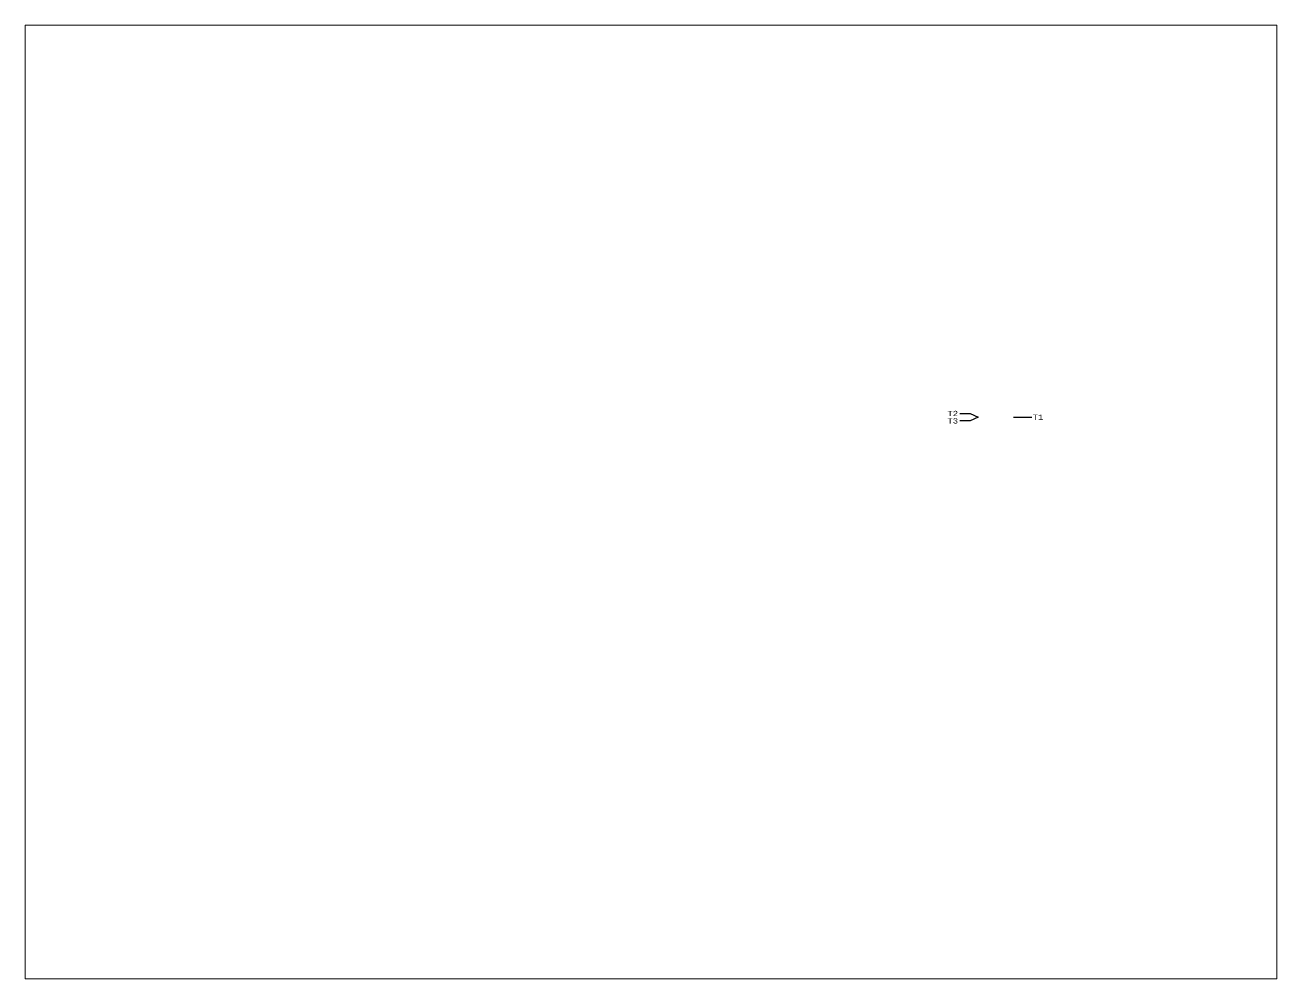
# Paper-space layout 'Layout1' of a CAD drawing. Header units: millimetres. Extents: x 27 to 240, y 20 to 183.
# The model-space entities are those that its viewports show. They can reach past a viewport. Long polylines and large blocks are cut down to what shows.
import ezdxf
from ezdxf.enums import TextEntityAlignment as Align

# ---------------------------------------------------------------- set-up
doc = ezdxf.new("R2010")
doc.units = ezdxf.units.MM
doc.styles.add('Courier', font='cour.ttf', dxfattribs={"height": 1.5})

msp = doc.modelspace()

# ---------------------------------------------------------------- linework, layer by layer
at = {"color": 1}
msp.add_line((333.07, 177.29), (339.31, 177.29), dxfattribs=at)
msp.add_lwpolyline([(314.83, 178.54), (318.33, 178.54), (321.07, 177.29), (318.33, 176.04), (314.83, 176.04)], dxfattribs=at)

# ---------------------------------------------------------------- texts
at = {"color": 7, "style": 'Courier'}
for tag, p in [('T2', (314.25, 178.54)), ('T3', (314.25, 176.04))]:
    msp.add_attdef(tag, text='', height=1.8, dxfattribs=at).set_placement(p, align=Align.MIDDLE_RIGHT)
msp.add_attdef('T1', text='', height=1.8, dxfattribs=at).set_placement((339.57, 177.29), align=Align.MIDDLE_LEFT)

psp = doc.layouts.get("Layout1")

# ---------------------------------------------------------------- viewports
at = {"layer": '0'}
psp.add_viewport(center=(133.35, 101.6), size=(213.36, 162.56), view_center_point=(210, 148.5), view_height=323.8171, dxfattribs=at)

doc.saveas('drawing.dxf')
